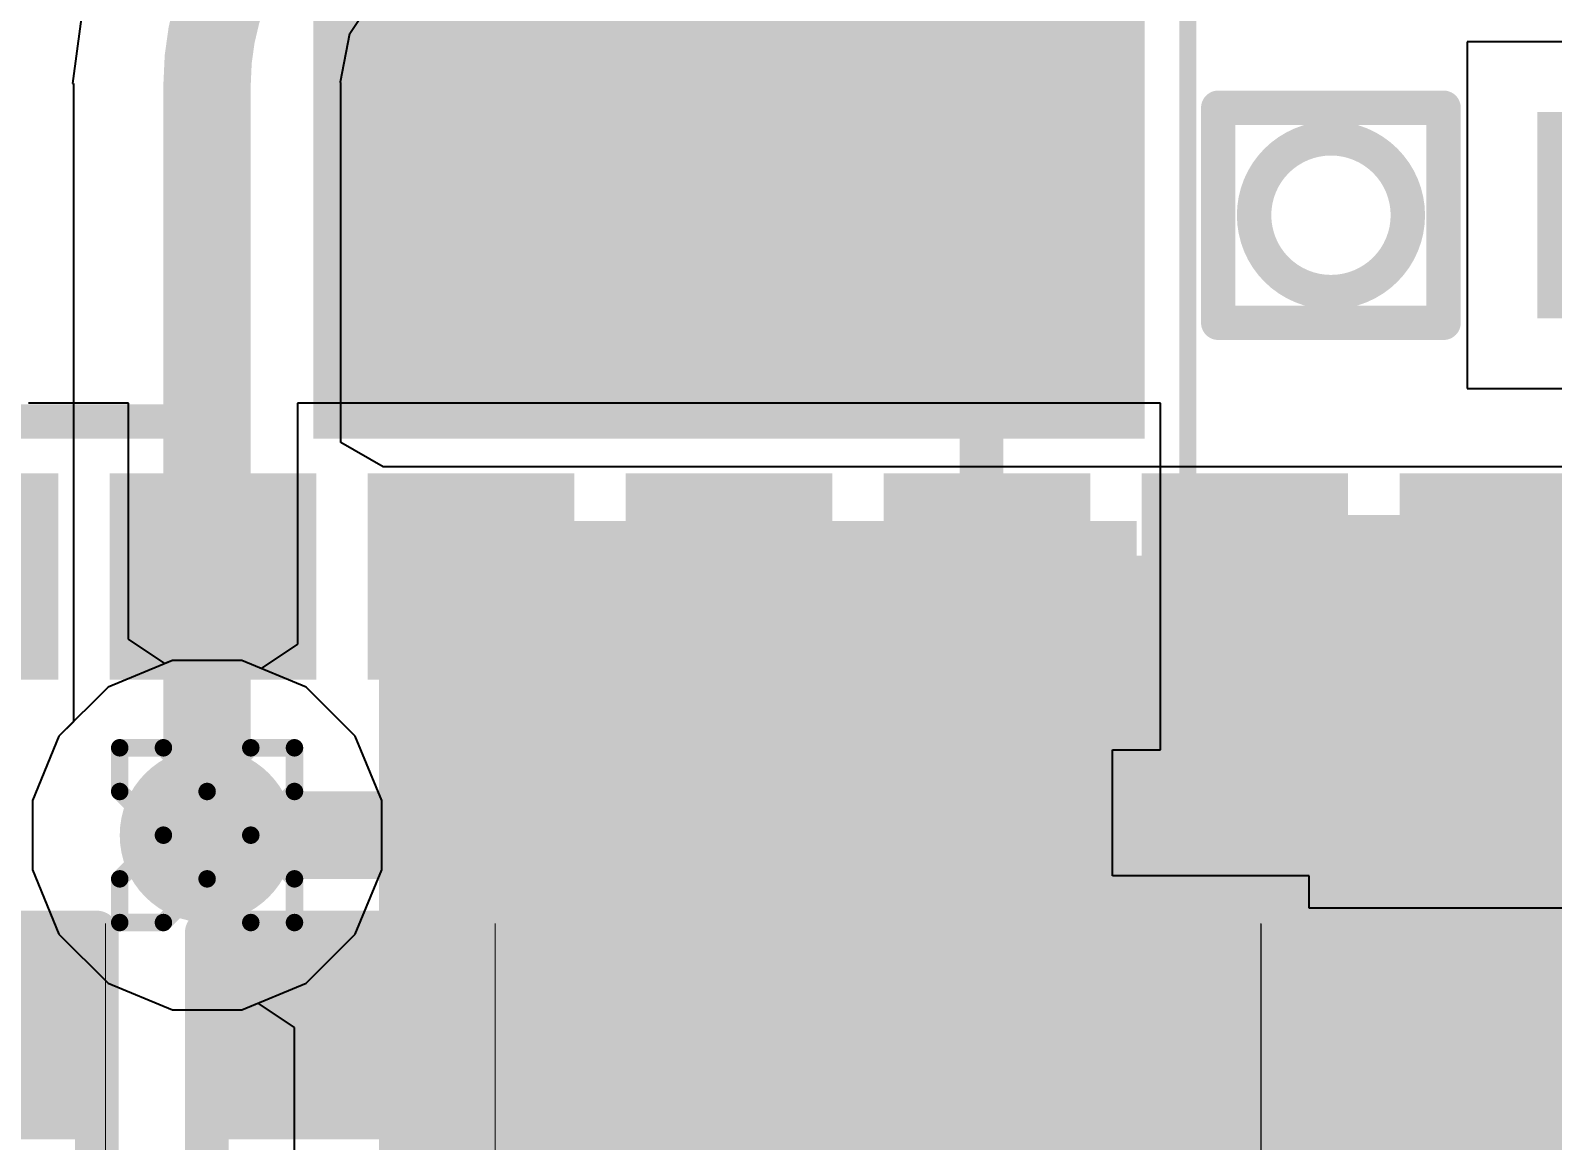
# Model space of a CAD drawing. Header units: inches. Extents: x -13 to 356, y -4 to 120.
# Drawn here: x 4.354 to 8.779, y 31.107 to 34.334 of the extents above; entities that cross this region are included whole.
import ezdxf

# ---------------------------------------------------------------- set-up
doc = ezdxf.new("R2010")
doc.units = ezdxf.units.IN
for name, color, linetype in [('Bottom Layer', 5, 'Continuous'), ('Bottom Overlay', 54, 'Continuous'), ('Bottom Paste', 16, 'Continuous'), ('Bottom Solder', 6, 'Continuous'), ('Drill Drawing', 1, 'Continuous'), ('GND', 16, 'Continuous'), ('Mechanical 13', 56, 'Continuous'), ('Mechanical 15', 56, 'Continuous'), ('POWER', 76, 'Continuous'), ('Top Layer', 1, 'Continuous'), ('Top Overlay', 2, 'Continuous'), ('Top Paste', 8, 'Continuous'), ('Top Solder', 216, 'Continuous'), ('Via Holes', 16, 'Continuous')]:
    doc.layers.add(name, color=color, linetype=linetype)
doc.styles.add('Arial', font='', dxfattribs={"height": 0.2})
doc.styles.get('Arial').set_extended_font_data('Arial')

# ---------------------------------------------------------------- blocks, each defined once
blk = doc.blocks.new('R___0402_B_4')
at = {"layer": 'Bottom Layer'}
for points in [[(-0.2413, 0.3175), (-0.2412999999999999, -0.3175), (-0.6985, -0.3175), (-0.6985, 0.3175)], [(0.6985025399999999, 0.3175), (0.6985025399999999, -0.3175), (0.24130254, -0.3175), (0.24130254, 0.3175)]]:
    blk.add_hatch(color=5, dxfattribs=at).paths.add_polyline_path(points)
at = {"layer": 'Bottom Paste'}
for points in [[(-0.2413, 0.3175), (-0.2412999999999999, -0.3175), (-0.6985, -0.3175), (-0.6985, 0.3175)], [(0.6985025399999999, 0.3175), (0.6985025399999999, -0.3175), (0.24130254, -0.3175), (0.24130254, 0.3175)]]:
    blk.add_hatch(color=16, dxfattribs=at).paths.add_polyline_path(points)
at = {"layer": 'Bottom Solder'}
for points in [[(-0.18629884, 0.37250116), (-0.1862988399999999, -0.37250116), (-0.75350116, -0.37250116), (-0.75350116, 0.37250116)], [(0.7535037, 0.37250116), (0.7535037, -0.37250116), (0.18630138, -0.37250116), (0.18630138, 0.37250116)]]:
    blk.add_hatch(color=6, dxfattribs=at).paths.add_polyline_path(points)
at = {"layer": 'Bottom Overlay'}
for points in [[(0.7874, 0.4064, 0.127, 0.127, 0), (-0.7874, 0.4064, 0.127, 0.127, 0)], [(-0.7874, -0.4064, 0.127, 0.127, 0), (-0.7874, 0.4064, 0.127, 0.127, 0)], [(0.7874, -0.4064, 0.127, 0.127, 0), (0.7874, 0.4064, 0.127, 0.127, 0)], [(0.8128, 0.4318, 0.0032258, 0.0032258, 0), (-0.8127974599999999, 0.4318, 0.0032258, 0.0032258, 0)], [(0.7874, -0.4064, 0.127, 0.127, 0), (-0.7874, -0.4064, 0.127, 0.127, 0)]]:
    blk.add_lwpolyline(points, format="xyseb", dxfattribs=at)
for points in [[(-0.8191499999999999, 0.4064, 0.0635, 0.0635, 1), (-0.7556499999999999, 0.4064, 0.0635, 0.0635, 1)], [(-0.8191499999999999, 0.4064, 0.0635, 0.0635, 1), (-0.7556499999999999, 0.4064, 0.0635, 0.0635, 1)], [(0.7556499999999999, 0.4064, 0.0635, 0.0635, 1), (0.8191499999999999, 0.4064, 0.0635, 0.0635, 1)], [(0.7556499999999999, 0.4064, 0.0635, 0.0635, 1), (0.8191499999999999, 0.4064, 0.0635, 0.0635, 1)], [(-0.8136026399999999, 0.4318, 0.0016129, 0.0016129, 1), (-0.81199228, 0.4318, 0.0016129, 0.0016129, 1)], [(0.8119948199999999, 0.4318, 0.0016129, 0.0016129, 1), (0.81360518, 0.4318, 0.0016129, 0.0016129, 1)], [(-0.8191499999999999, -0.4064, 0.0635, 0.0635, 1), (-0.7556499999999999, -0.4064, 0.0635, 0.0635, 1)], [(-0.8191499999999999, -0.4064, 0.0635, 0.0635, 1), (-0.7556499999999999, -0.4064, 0.0635, 0.0635, 1)], [(0.7556499999999999, -0.4064, 0.0635, 0.0635, 1), (0.8191499999999999, -0.4064, 0.0635, 0.0635, 1)], [(0.7556499999999999, -0.4064, 0.0635, 0.0635, 1), (0.8191499999999999, -0.4064, 0.0635, 0.0635, 1)]]:
    blk.add_lwpolyline(points, format="xyseb", close=True, dxfattribs=at)
blk = doc.blocks.new('R___0402_B_5')
at = {"layer": 'Bottom Layer'}
for points in [[(-0.2413, 0.3175), (-0.2412999999999999, -0.3175), (-0.6985, -0.3175), (-0.6985, 0.3175)], [(0.6985025399999999, 0.3175), (0.6985025399999999, -0.3175), (0.24130254, -0.3175), (0.24130254, 0.3175)]]:
    blk.add_hatch(color=5, dxfattribs=at).paths.add_polyline_path(points)
at = {"layer": 'Bottom Paste'}
for points in [[(-0.2413, 0.3175), (-0.2412999999999999, -0.3175), (-0.6985, -0.3175), (-0.6985, 0.3175)], [(0.6985025399999999, 0.3175), (0.6985025399999999, -0.3175), (0.24130254, -0.3175), (0.24130254, 0.3175)]]:
    blk.add_hatch(color=16, dxfattribs=at).paths.add_polyline_path(points)
at = {"layer": 'Bottom Solder'}
for points in [[(-0.18629884, 0.37250116), (-0.1862988399999999, -0.37250116), (-0.75350116, -0.37250116), (-0.75350116, 0.37250116)], [(0.7535037, 0.37250116), (0.7535037, -0.37250116), (0.18630138, -0.37250116), (0.18630138, 0.37250116)]]:
    blk.add_hatch(color=6, dxfattribs=at).paths.add_polyline_path(points)
at = {"layer": 'Bottom Overlay'}
for points in [[(0.7874, 0.4064, 0.127, 0.127, 0), (-0.7874, 0.4064, 0.127, 0.127, 0)], [(-0.7874, -0.4064, 0.127, 0.127, 0), (-0.7874, 0.4064, 0.127, 0.127, 0)], [(0.7874, -0.4064, 0.127, 0.127, 0), (0.7874, 0.4064, 0.127, 0.127, 0)], [(0.8128, 0.4318, 0.0032258, 0.0032258, 0), (-0.8127974599999999, 0.4318, 0.0032258, 0.0032258, 0)], [(0.7874, -0.4064, 0.127, 0.127, 0), (-0.7874, -0.4064, 0.127, 0.127, 0)]]:
    blk.add_lwpolyline(points, format="xyseb", dxfattribs=at)
for points in [[(-0.8191499999999999, 0.4064, 0.0635, 0.0635, 1), (-0.7556499999999999, 0.4064, 0.0635, 0.0635, 1)], [(-0.8191499999999999, 0.4064, 0.0635, 0.0635, 1), (-0.7556499999999999, 0.4064, 0.0635, 0.0635, 1)], [(0.7556499999999999, 0.4064, 0.0635, 0.0635, 1), (0.8191499999999999, 0.4064, 0.0635, 0.0635, 1)], [(0.7556499999999999, 0.4064, 0.0635, 0.0635, 1), (0.8191499999999999, 0.4064, 0.0635, 0.0635, 1)], [(-0.8136026399999999, 0.4318, 0.0016129, 0.0016129, 1), (-0.81199228, 0.4318, 0.0016129, 0.0016129, 1)], [(0.8119948199999999, 0.4318, 0.0016129, 0.0016129, 1), (0.81360518, 0.4318, 0.0016129, 0.0016129, 1)], [(-0.8191499999999999, -0.4064, 0.0635, 0.0635, 1), (-0.7556499999999999, -0.4064, 0.0635, 0.0635, 1)], [(-0.8191499999999999, -0.4064, 0.0635, 0.0635, 1), (-0.7556499999999999, -0.4064, 0.0635, 0.0635, 1)], [(0.7556499999999999, -0.4064, 0.0635, 0.0635, 1), (0.8191499999999999, -0.4064, 0.0635, 0.0635, 1)], [(0.7556499999999999, -0.4064, 0.0635, 0.0635, 1), (0.8191499999999999, -0.4064, 0.0635, 0.0635, 1)]]:
    blk.add_lwpolyline(points, format="xyseb", close=True, dxfattribs=at)
blk = doc.blocks.new('R___0402_B_6')
at = {"layer": 'Bottom Layer'}
for points in [[(-0.2413, 0.3175), (-0.2412999999999999, -0.3175), (-0.6985, -0.3175), (-0.6985, 0.3175)], [(0.6985025399999999, 0.3175), (0.6985025399999999, -0.3175), (0.24130254, -0.3175), (0.24130254, 0.3175)]]:
    blk.add_hatch(color=5, dxfattribs=at).paths.add_polyline_path(points)
at = {"layer": 'Bottom Paste'}
for points in [[(-0.2413, 0.3175), (-0.2412999999999999, -0.3175), (-0.6985, -0.3175), (-0.6985, 0.3175)], [(0.6985025399999999, 0.3175), (0.6985025399999999, -0.3175), (0.24130254, -0.3175), (0.24130254, 0.3175)]]:
    blk.add_hatch(color=16, dxfattribs=at).paths.add_polyline_path(points)
at = {"layer": 'Bottom Solder'}
for points in [[(-0.18629884, 0.37250116), (-0.1862988399999999, -0.37250116), (-0.75350116, -0.37250116), (-0.75350116, 0.37250116)], [(0.7535037, 0.37250116), (0.7535037, -0.37250116), (0.18630138, -0.37250116), (0.18630138, 0.37250116)]]:
    blk.add_hatch(color=6, dxfattribs=at).paths.add_polyline_path(points)
at = {"layer": 'Bottom Overlay'}
for points in [[(0.7874, 0.4064, 0.127, 0.127, 0), (-0.7874, 0.4064, 0.127, 0.127, 0)], [(-0.7874, -0.4064, 0.127, 0.127, 0), (-0.7874, 0.4064, 0.127, 0.127, 0)], [(0.7874, -0.4064, 0.127, 0.127, 0), (0.7874, 0.4064, 0.127, 0.127, 0)], [(0.8128, 0.4318, 0.0032258, 0.0032258, 0), (-0.8127974599999999, 0.4318, 0.0032258, 0.0032258, 0)], [(0.7874, -0.4064, 0.127, 0.127, 0), (-0.7874, -0.4064, 0.127, 0.127, 0)]]:
    blk.add_lwpolyline(points, format="xyseb", dxfattribs=at)
for points in [[(-0.8191499999999999, 0.4064, 0.0635, 0.0635, 1), (-0.7556499999999999, 0.4064, 0.0635, 0.0635, 1)], [(-0.8191499999999999, 0.4064, 0.0635, 0.0635, 1), (-0.7556499999999999, 0.4064, 0.0635, 0.0635, 1)], [(0.7556499999999999, 0.4064, 0.0635, 0.0635, 1), (0.8191499999999999, 0.4064, 0.0635, 0.0635, 1)], [(0.7556499999999999, 0.4064, 0.0635, 0.0635, 1), (0.8191499999999999, 0.4064, 0.0635, 0.0635, 1)], [(-0.8136026399999999, 0.4318, 0.0016129, 0.0016129, 1), (-0.81199228, 0.4318, 0.0016129, 0.0016129, 1)], [(0.8119948199999999, 0.4318, 0.0016129, 0.0016129, 1), (0.81360518, 0.4318, 0.0016129, 0.0016129, 1)], [(-0.8191499999999999, -0.4064, 0.0635, 0.0635, 1), (-0.7556499999999999, -0.4064, 0.0635, 0.0635, 1)], [(-0.8191499999999999, -0.4064, 0.0635, 0.0635, 1), (-0.7556499999999999, -0.4064, 0.0635, 0.0635, 1)], [(0.7556499999999999, -0.4064, 0.0635, 0.0635, 1), (0.8191499999999999, -0.4064, 0.0635, 0.0635, 1)], [(0.7556499999999999, -0.4064, 0.0635, 0.0635, 1), (0.8191499999999999, -0.4064, 0.0635, 0.0635, 1)]]:
    blk.add_lwpolyline(points, format="xyseb", close=True, dxfattribs=at)
blk = doc.blocks.new('C_0402_L_B_9')
at = {"layer": 'Bottom Layer'}
for points in [[(-0.64995806, 0.24995632), (-0.24995886, 0.24995632), (-0.24995886, -0.25004268), (-0.64995806, -0.25004268)], [(0.24995886, 0.2500376), (0.64995806, 0.2500376), (0.64995806, -0.2499614), (0.24995886, -0.2499614)]]:
    blk.add_hatch(color=5, dxfattribs=at).paths.add_polyline_path(points)
at = {"layer": 'Bottom Paste'}
for points in [[(-0.64995806, 0.24995632), (-0.24995886, 0.24995632), (-0.24995886, -0.25004268), (-0.64995806, -0.25004268)], [(0.24995886, 0.2500376), (0.64995806, 0.2500376), (0.64995806, -0.2499614), (0.24995886, -0.2499614)]]:
    blk.add_hatch(color=16, dxfattribs=at).paths.add_polyline_path(points)
at = {"layer": 'Bottom Solder'}
for points in [[(-0.75155806, 0.35155632), (-0.14835886, 0.35155632), (-0.14835886, -0.35164268), (-0.75155806, -0.35164268)], [(0.14835886, 0.3516376), (0.75155806, 0.3516376), (0.75155806, -0.3515614), (0.14835886, -0.3515614)]]:
    blk.add_hatch(color=6, dxfattribs=at).paths.add_polyline_path(points)
at = {"layer": 'Bottom Overlay'}
for points in [[(-0.8498789199999999, 0.44987464, 0.1524, 0.1524, 0), (-0.84971636, 0.4500372, 0.1524, 0.1524, 0)], [(-0.25395936, 0.44987464, 0.1524, 0.1524, 0), (-0.8498789199999999, 0.44987464, 0.1524, 0.1524, 0)], [(-0.8498789199999999, -0.449961, 0.1524, 0.1524, 0), (-0.8498789199999999, 0.44987464, 0.1524, 0.1524, 0)], [(0.8499576599999998, 0.44987464, 0.1524, 0.1524, 0), (0.25404064, 0.44987464, 0.1524, 0.1524, 0)], [(0.8499576599999998, -0.449961, 0.1524, 0.1524, 0), (0.84996274, 0.4500372, 0.1524, 0.1524, 0)], [(4.064e-05, -0.15244318, 0.1524, 0.1524, 0), (4.064e-05, 0.15235682, 0.1524, 0.1524, 0)], [(-0.25395936, -0.449961, 0.1524, 0.1524, 0), (-0.8498789199999999, -0.449961, 0.1524, 0.1524, 0)], [(0.8499576599999998, -0.449961, 0.1524, 0.1524, 0), (0.25404064, -0.449961, 0.1524, 0.1524, 0)]]:
    blk.add_lwpolyline(points, format="xyseb", dxfattribs=at)
for points in [[(-0.8879789199999999, 0.44987464, 0.0762, 0.0762, 1), (-0.8117789199999998, 0.44987464, 0.0762, 0.0762, 1)], [(-0.8879789199999999, 0.44987464, 0.0762, 0.0762, 1), (-0.8117789199999998, 0.44987464, 0.0762, 0.0762, 1)], [(-0.8879789199999999, 0.44987464, 0.0762, 0.0762, 1), (-0.8117789199999998, 0.44987464, 0.0762, 0.0762, 1)], [(-0.88781636, 0.4500372, 0.0762, 0.0762, 1), (-0.8116163599999999, 0.4500372, 0.0762, 0.0762, 1)], [(-0.29205936, 0.44987464, 0.0762, 0.0762, 1), (-0.21585936, 0.44987464, 0.0762, 0.0762, 1)], [(0.21594064, 0.44987464, 0.0762, 0.0762, 1), (0.29214064, 0.44987464, 0.0762, 0.0762, 1)], [(0.81185766, 0.44987464, 0.0762, 0.0762, 1), (0.8880576599999999, 0.44987464, 0.0762, 0.0762, 1)], [(0.81186274, 0.4500372, 0.0762, 0.0762, 1), (0.8880627399999999, 0.4500372, 0.0762, 0.0762, 1)], [(-0.03805936, 0.15235682, 0.0762, 0.0762, 1), (0.03814064, 0.15235682, 0.0762, 0.0762, 1)], [(-0.03805936, -0.15244318, 0.0762, 0.0762, 1), (0.03814064, -0.15244318, 0.0762, 0.0762, 1)], [(-0.8879789199999999, -0.449961, 0.0762, 0.0762, 1), (-0.8117789199999998, -0.449961, 0.0762, 0.0762, 1)], [(-0.8879789199999999, -0.449961, 0.0762, 0.0762, 1), (-0.8117789199999998, -0.449961, 0.0762, 0.0762, 1)], [(-0.29205936, -0.449961, 0.0762, 0.0762, 1), (-0.21585936, -0.449961, 0.0762, 0.0762, 1)], [(0.21594064, -0.449961, 0.0762, 0.0762, 1), (0.29214064, -0.449961, 0.0762, 0.0762, 1)], [(0.81185766, -0.449961, 0.0762, 0.0762, 1), (0.8880576599999999, -0.449961, 0.0762, 0.0762, 1)], [(0.81185766, -0.449961, 0.0762, 0.0762, 1), (0.8880576599999999, -0.449961, 0.0762, 0.0762, 1)]]:
    blk.add_lwpolyline(points, format="xyseb", close=True, dxfattribs=at)
blk = doc.blocks.new('VL53L5CXV0GC_1_B_22')
at = {"layer": 'Bottom Layer'}
for points in [[(-2.4999315, 1.2999085), (-1.9999325, 1.2999085), (-1.9999325, 0.7999094999999999), (-2.4999315, 0.7999094999999999)], [(-1.7498695, 1.2999085), (-1.2498705, 1.2999085), (-1.2498705, 0.7999094999999999), (-1.7498695, 0.7999094999999999)], [(-1.0000615, 1.2999085), (-0.5000625, 1.2999085), (-0.5000625, 0.7999094999999999), (-1.0000615, 0.7999094999999999)], [(-0.2499995, 1.2999085), (0.2499995, 1.2999085), (0.2499995, 0.7999094999999999), (-0.2499995, 0.7999094999999999)], [(0.5000625, 1.2999085), (1.0000615, 1.2999085), (1.0000615, 0.7999094999999999), (0.5000625, 0.7999094999999999)], [(1.2501245, 1.2999085), (1.7501235, 1.2999085), (1.7501235, 0.7999094999999999), (1.2501245, 0.7999094999999999)], [(1.9999325, 1.2999085), (2.4999315, 1.2999085), (2.4999315, 0.7999094999999999), (1.9999325, 0.7999094999999999)], [(-1.1579987, 0.5998718), (1.1579987, 0.5998718), (1.1579987, -0.6001257999999999), (-1.1579987, -0.6001257999999999)]]:
    blk.add_hatch(color=5, dxfattribs=at).paths.add_polyline_path(points)
at = {"layer": 'Bottom Paste'}
for points in [[(-2.4999315, 1.2999085), (-1.9999325, 1.2999085), (-1.9999325, 0.7999094999999999), (-2.4999315, 0.7999094999999999)], [(-1.7498695, 1.2999085), (-1.2498705, 1.2999085), (-1.2498705, 0.7999094999999999), (-1.7498695, 0.7999094999999999)], [(-1.0000615, 1.2999085), (-0.5000625, 1.2999085), (-0.5000625, 0.7999094999999999), (-1.0000615, 0.7999094999999999)], [(-0.2499995, 1.2999085), (0.2499995, 1.2999085), (0.2499995, 0.7999094999999999), (-0.2499995, 0.7999094999999999)], [(0.5000625, 1.2999085), (1.0000615, 1.2999085), (1.0000615, 0.7999094999999999), (0.5000625, 0.7999094999999999)], [(1.2501245, 1.2999085), (1.7501235, 1.2999085), (1.7501235, 0.7999094999999999), (1.2501245, 0.7999094999999999)], [(1.9999325, 1.2999085), (2.4999315, 1.2999085), (2.4999315, 0.7999094999999999), (1.9999325, 0.7999094999999999)], [(-1.1579987, 0.5998718), (1.1579987, 0.5998718), (1.1579987, -0.6001257999999999), (-1.1579987, -0.6001257999999999)]]:
    blk.add_hatch(color=16, dxfattribs=at).paths.add_polyline_path(points)
at = {"layer": 'Bottom Solder'}
for points in [[(-2.5499314, 1.3499084), (-1.9499326, 1.3499084), (-1.9499326, 0.7499096), (-2.5499314, 0.7499096)], [(-1.7998694, 1.3499084), (-1.1998706, 1.3499084), (-1.1998706, 0.7499096), (-1.7998694, 0.7499096)], [(-1.0500614, 1.3499084), (-0.4500625999999999, 1.3499084), (-0.4500625999999999, 0.7499096), (-1.0500614, 0.7499096)], [(-0.2999994, 1.3499084), (0.2999994, 1.3499084), (0.2999994, 0.7499096), (-0.2999994, 0.7499096)], [(0.4500625999999999, 1.3499084), (1.0500614, 1.3499084), (1.0500614, 0.7499096), (0.4500625999999999, 0.7499096)], [(1.2001246, 1.3499084), (1.8001234, 1.3499084), (1.8001234, 0.7499096), (1.2001246, 0.7499096)], [(1.9499326, 1.3499084), (2.5499314, 1.3499084), (2.5499314, 0.7499096), (1.9499326, 0.7499096)], [(-1.2079986, 0.6498716999999999), (1.2079986, 0.6498716999999999), (1.2079986, -0.6501256999999999), (-1.2079986, -0.6501256999999999)], [(-2.9499814, 0.2998724), (-2.3499826, 0.2998724), (-2.3499826, -0.3001264), (-2.9499814, -0.3001264)]]:
    blk.add_hatch(color=6, dxfattribs=at).paths.add_polyline_path(points)
at = {"layer": 'Bottom Overlay'}
for points in [[(1.450086, 0.5998209999999999, 0.0999998, 0.0999998, 0), (1.450086, -0.600075, 0.0999998, 0.0999998, 0)], [(2.15011, 0.5998184599999999, 0.0999998, 0.0999998, 0), (1.450086, 0.5998209999999999, 0.0999998, 0.0999998, 0)], [(-2.077466, 0.312547, 0.0999998, 0.0999998, 0), (-2.077466, -0.312547, 0.0999998, 0.0999998, 0)], [(-1.4224, 0.312547, 0.0999998, 0.0999998, 0), (-2.077466, 0.312547, 0.0999998, 0.0999998, 0)], [(-1.4224, 0.312547, 0.0999998, 0.0999998, 0), (-1.4224, -0.312547, 0.0999998, 0.0999998, 0)], [(-1.4224, -0.312547, 0.0999998, 0.0999998, 0), (-2.077466, -0.312547, 0.0999998, 0.0999998, 0)]]:
    blk.add_lwpolyline(points, format="xyseb", dxfattribs=at)
for points in [[(1.42508732, 0.5998209999999999, 0.0499999, 0.0499999, 1), (1.47508468, 0.5998209999999999, 0.0499999, 0.0499999, 1)], [(1.42508732, 0.5998209999999999, 0.0499999, 0.0499999, 1), (1.47508468, 0.5998209999999999, 0.0499999, 0.0499999, 1)], [(-2.10246468, 0.312547, 0.0499999, 0.0499999, 1), (-2.05246732, 0.312547, 0.0499999, 0.0499999, 1)], [(-2.10246468, 0.312547, 0.0499999, 0.0499999, 1), (-2.05246732, 0.312547, 0.0499999, 0.0499999, 1)], [(-1.44739868, 0.312547, 0.0499999, 0.0499999, 1), (-1.39740132, 0.312547, 0.0499999, 0.0499999, 1)], [(-1.44739868, 0.312547, 0.0499999, 0.0499999, 1), (-1.39740132, 0.312547, 0.0499999, 0.0499999, 1)], [(-1.52654, -0.000127, 0.0999998, 0.0999998, 1), (-1.97358, -0.000127, 0.0999998, 0.0999998, 1)], [(-1.99857868, -0.000127, 0.0499999, 0.0499999, 1), (-1.94858132, -0.000127, 0.0499999, 0.0499999, 1)], [(-1.55153868, -0.000127, 0.0499999, 0.0499999, 1), (-1.50154132, -0.000127, 0.0499999, 0.0499999, 1)], [(-2.10246468, -0.312547, 0.0499999, 0.0499999, 1), (-2.05246732, -0.312547, 0.0499999, 0.0499999, 1)], [(-2.10246468, -0.312547, 0.0499999, 0.0499999, 1), (-2.05246732, -0.312547, 0.0499999, 0.0499999, 1)], [(-1.44739868, -0.312547, 0.0499999, 0.0499999, 1), (-1.39740132, -0.312547, 0.0499999, 0.0499999, 1)], [(-1.44739868, -0.312547, 0.0499999, 0.0499999, 1), (-1.39740132, -0.312547, 0.0499999, 0.0499999, 1)]]:
    blk.add_lwpolyline(points, format="xyseb", close=True, dxfattribs=at)
blk = doc.blocks.new('IND_CLF7045T_3R3N_D_24')
at = {"layer": 'Top Layer'}
blk.add_hatch(color=1, dxfattribs=at).paths.add_polyline_path([(1.94999864, 1.10000034), (3.94999972, 1.10000034), (3.94999972, -1.10000034), (1.94999864, -1.10000034)])
at = {"layer": 'Top Paste'}
blk.add_hatch(color=8, dxfattribs=at).paths.add_polyline_path([(1.94999864, 1.10000034), (3.94999972, 1.10000034), (3.94999972, -1.10000034), (1.94999864, -1.10000034)])
at = {"layer": 'Top Solder'}
blk.add_hatch(color=216, dxfattribs=at).paths.add_polyline_path([(1.84839864, 1.20160034), (4.05159972, 1.20160034), (4.05159972, -1.20160034), (1.84839864, -1.20160034)])
at = {"layer": 'Mechanical 13'}
blk.add_lwpolyline([(3.60000042, -3.45000072, 0.127, 0.127, 0), (3.60000042, 3.45000072, 0.127, 0.127, 0)], format="xyseb", dxfattribs=at)
at = {"layer": 'Mechanical 15'}
blk.add_lwpolyline([(4.19999922, -3.70000022, 0.0499999, 0.0499999, 0), (4.19999922, 3.70000022, 0.0499999, 0.0499999, 0)], format="xyseb", dxfattribs=at)
at = {"layer": 'Top Overlay'}
blk.add_lwpolyline([(3.60000042, 1.4199997, 0.127, 0.127, 0), (3.60000042, 3.45000072, 0.127, 0.127, 0)], format="xyseb", dxfattribs=at)
blk.add_lwpolyline([(3.56825042, 1.4199997, 0.0635, 0.0635, 1), (3.63175042, 1.4199997, 0.0635, 0.0635, 1)], format="xyseb", close=True, dxfattribs=at)

msp = doc.modelspace()

# ---------------------------------------------------------------- hatches: boundary and pattern name
at = {"layer": 'Bottom Layer'}
h = msp.add_hatch(color=5, dxfattribs=at)
edge = h.paths.add_edge_path()
edge.add_arc((4.86742486, 31.99487124), 0.254, 0, 360)
at = {"layer": 'GND'}
h = msp.add_hatch(color=16, dxfattribs=at)
edge = h.paths.add_edge_path()
edge.add_arc((4.86742486, 31.99487124), 0.254, 0, 360)
at = {"layer": 'POWER'}
h = msp.add_hatch(color=76, dxfattribs=at)
edge = h.paths.add_edge_path()
edge.add_arc((4.86742486, 31.99487124), 0.254, 0, 360)
at = {"layer": 'Top Layer'}
for points in [[(5.37946092, 28.00700012), (7.24506552, 28.00700012), (7.24506552, 32.80700067999999), (5.37946092, 32.80700067999999)], [(5.46843204, 30.03292698), (9.732853279999999, 30.03292698), (9.732853279999999, 32.80699814), (5.46843204, 32.80699814)], [(6.653855119999999, 26.20760062), (7.24506552, 26.20760062), (7.24506552, 32.80699814), (6.653855119999999, 32.80699814)]]:
    msp.add_hatch(color=1, dxfattribs=at).paths.add_polyline_path(points)
h = msp.add_hatch(color=1, dxfattribs=at)
edge = h.paths.add_edge_path()
edge.add_arc((4.86742486, 31.99487124), 0.254, 0, 360)
at = {"layer": 'Via Holes'}
h = msp.add_hatch(color=7, dxfattribs=at)
edge = h.paths.add_edge_path()
edge.add_arc((4.86742486, 31.99487124), 0.127, 0, 360)

# ---------------------------------------------------------------- linework, layer by layer
at = {"layer": 'Bottom Layer'}
for p, q in [((9.53863472, 34.3011252), (8.53063572, 34.3011252)), ((8.53063572, 34.3011252), (8.53063572, 33.2931262)), ((8.53063572, 33.2931262), (9.53863472, 33.2931262)), ((4.63872072, 33.2510892), (4.34825902, 33.2510892)), ((4.63872072, 32.56429352), (4.63872072, 33.2510892)), ((7.63871472, 33.2510892), (5.13059172, 33.2510892)), ((5.13059172, 33.2510892), (5.13059172, 32.55001872)), ((7.63871472, 32.2430902), (7.63871472, 33.2510892)), ((4.74431868, 32.49373486), (4.63872072, 32.56429352)), ((5.13059172, 32.55001872), (5.024993759999999, 32.47946006)), ((4.76637858, 32.50287124), (4.74431868, 32.49373486)), ((4.96847114, 32.50287124), (4.76637858, 32.50287124)), ((5.024993759999999, 32.47946006), (4.96847114, 32.50287124)), ((7.49973608, 31.877), (7.49973608, 32.2430902)), ((7.49973608, 32.2430902), (7.63871472, 32.2430902)), ((8.07093382, 31.877), (7.49973608, 31.877)), ((8.07093382, 31.78286506), (8.07093382, 31.877)), ((11.4833146, 31.78286506), (8.07093382, 31.78286506))]:
    msp.add_line(p, q, dxfattribs=at)
for points in [[(6.38465322, 31.4038996, 0.3809999999999999, 0.3809999999999999, 0), (6.38465322, 32.7470897, 0.3809999999999999, 0.3809999999999999, 0)], [(7.884523219999999, 32.7353676, 0.3809999999999999, 0.3809999999999999, 0), (11.2829213, 32.7353676, 0.3809999999999999, 0.3809999999999999, 0)], [(5.63459122, 31.86597893999999, 0.254, 0.254, 0), (5.63459122, 32.7470897, 0.254, 0.254, 0)], [(7.111271019999999, 32.7236455, 0.254, 0.254, 0), (7.134715219999999, 32.7470897, 0.254, 0.254, 0)], [(7.111271019999999, 31.6936628, 0.254, 0.254, 0), (7.111271019999999, 32.7236455, 0.254, 0.254, 0)], [(4.86742486, 31.99487124, 0.254, 0.254, 0), (5.505698919999999, 31.99487124, 0.254, 0.254, 0)], [(5.505698919999999, 31.99487124, 0.254, 0.254, 0), (5.63459122, 31.86597893999999, 0.254, 0.254, 0)], [(5.63459122, 31.699454, 0.254, 0.254, 0), (5.63459122, 31.86597893999999, 0.254, 0.254, 0)], [(5.43807904, 31.50294182, 0.254, 0.254, 0), (5.63459122, 31.699454, 0.254, 0.254, 0)], [(7.111271019999999, 31.6936628, 0.254, 0.254, 0), (7.334333819999999, 31.4706, 0.254, 0.254, 0)], [(5.3963189, 31.42883986, 0.254, 0.254, 0), (5.43807904, 31.4706, 0.254, 0.254, 0)], [(5.43807904, 31.4706, 0.254, 0.254, 0), (5.43807904, 31.50294182, 0.254, 0.254, 0)], [(5.36397708, 31.42883986, 0.254, 0.254, 0), (5.3963189, 31.42883986, 0.254, 0.254, 0)], [(6.38465322, 31.3944, 0.3809999999999999, 0.3809999999999999, 0), (6.43465312, 31.3944, 0.3809999999999999, 0.3809999999999999, 0)], [(6.43465312, 31.3944, 0.254, 0.254, 0), (7.33635566, 30.49269746, 0.254, 0.254, 0)], [(7.499433819999999, 31.3944, 0.254, 0.254, 0), (11.64422106, 31.3944, 0.254, 0.254, 0)], [(6.286253619999999, 31.2960004, 0.2032, 0.2032, 0), (6.38465322, 31.3944, 0.2032, 0.2032, 0)], [(5.36187904, 30.45459746, 0.254, 0.254, 0), (6.203281979999999, 31.2960004, 0.254, 0.254, 0)], [(6.203281979999999, 31.2960004, 0.2032, 0.2032, 0), (6.286253619999999, 31.2960004, 0.2032, 0.2032, 0)]]:
    msp.add_lwpolyline(points, format="xyseb", dxfattribs=at)
for points in [[(6.28940322, 32.7470897, 0.1905, 0.1905, 1), (6.47990322, 32.7470897, 0.1905, 0.1905, 1)], [(7.789273219999999, 32.7353676, 0.1905, 0.1905, 1), (7.979773219999999, 32.7353676, 0.1905, 0.1905, 1)], [(5.57109122, 32.7470897, 0.127, 0.127, 1), (5.698091219999999, 32.7470897, 0.127, 0.127, 1)], [(7.047771019999999, 32.7236455, 0.127, 0.127, 1), (7.174771019999999, 32.7236455, 0.127, 0.127, 1)], [(7.047771019999999, 32.7236455, 0.127, 0.127, 1), (7.174771019999999, 32.7236455, 0.127, 0.127, 1)], [(7.071215219999999, 32.7470897, 0.127, 0.127, 1), (7.198215219999999, 32.7470897, 0.127, 0.127, 1)], [(4.80392486, 31.99487124, 0.127, 0.127, 1), (4.930924859999999, 31.99487124, 0.127, 0.127, 1)], [(5.44219892, 31.99487124, 0.127, 0.127, 1), (5.56919892, 31.99487124, 0.127, 0.127, 1)], [(5.44219892, 31.99487124, 0.127, 0.127, 1), (5.56919892, 31.99487124, 0.127, 0.127, 1)], [(5.57109122, 31.86597893999999, 0.127, 0.127, 1), (5.698091219999999, 31.86597893999999, 0.127, 0.127, 1)], [(5.57109122, 31.86597893999999, 0.127, 0.127, 1), (5.698091219999999, 31.86597893999999, 0.127, 0.127, 1)], [(5.57109122, 31.86597893999999, 0.127, 0.127, 1), (5.698091219999999, 31.86597893999999, 0.127, 0.127, 1)], [(5.57109122, 31.699454, 0.127, 0.127, 1), (5.698091219999999, 31.699454, 0.127, 0.127, 1)], [(5.57109122, 31.699454, 0.127, 0.127, 1), (5.698091219999999, 31.699454, 0.127, 0.127, 1)], [(7.047771019999999, 31.6936628, 0.127, 0.127, 1), (7.174771019999999, 31.6936628, 0.127, 0.127, 1)], [(7.047771019999999, 31.6936628, 0.127, 0.127, 1), (7.174771019999999, 31.6936628, 0.127, 0.127, 1)], [(5.37457904, 31.50294182, 0.127, 0.127, 1), (5.501579039999999, 31.50294182, 0.127, 0.127, 1)], [(5.37457904, 31.50294182, 0.127, 0.127, 1), (5.501579039999999, 31.50294182, 0.127, 0.127, 1)], [(5.37457904, 31.4706, 0.127, 0.127, 1), (5.501579039999999, 31.4706, 0.127, 0.127, 1)], [(5.37457904, 31.4706, 0.127, 0.127, 1), (5.501579039999999, 31.4706, 0.127, 0.127, 1)], [(7.270833819999999, 31.4706, 0.127, 0.127, 1), (7.39783382, 31.4706, 0.127, 0.127, 1)], [(5.30047708, 31.42883986, 0.127, 0.127, 1), (5.427477079999999, 31.42883986, 0.127, 0.127, 1)], [(5.332818899999999, 31.42883986, 0.127, 0.127, 1), (5.459818899999999, 31.42883986, 0.127, 0.127, 1)], [(5.332818899999999, 31.42883986, 0.127, 0.127, 1), (5.459818899999999, 31.42883986, 0.127, 0.127, 1)], [(6.28940322, 31.4038996, 0.1905, 0.1905, 1), (6.47990322, 31.4038996, 0.1905, 0.1905, 1)], [(6.28940322, 31.3944, 0.1905, 0.1905, 1), (6.47990322, 31.3944, 0.1905, 0.1905, 1)], [(6.339403119999999, 31.3944, 0.1905, 0.1905, 1), (6.529903119999999, 31.3944, 0.1905, 0.1905, 1)], [(6.37115312, 31.3944, 0.127, 0.127, 1), (6.49815312, 31.3944, 0.127, 0.127, 1)], [(7.43593382, 31.3944, 0.127, 0.127, 1), (7.56293382, 31.3944, 0.127, 0.127, 1)], [(6.33385322, 31.3944, 0.1016, 0.1016, 1), (6.435453219999999, 31.3944, 0.1016, 0.1016, 1)], [(6.13978198, 31.2960004, 0.127, 0.127, 1), (6.266781979999999, 31.2960004, 0.127, 0.127, 1)], [(6.152481979999999, 31.2960004, 0.1016, 0.1016, 1), (6.25408198, 31.2960004, 0.1016, 0.1016, 1)], [(6.235453619999999, 31.2960004, 0.1016, 0.1016, 1), (6.33705362, 31.2960004, 0.1016, 0.1016, 1)], [(6.235453619999999, 31.2960004, 0.1016, 0.1016, 1), (6.33705362, 31.2960004, 0.1016, 0.1016, 1)]]:
    msp.add_lwpolyline(points, format="xyseb", close=True, dxfattribs=at)
at = {"layer": 'Drill Drawing'}
for points in [[(4.61342486, 32.12187124, 0.0508, 0.0508, 0), (4.61342486, 32.24887124, 0.0508, 0.0508, 0)], [(4.61342486, 32.24887124, 0.0508, 0.0508, 0), (4.740424859999999, 32.24887124, 0.0508, 0.0508, 0)], [(4.740424859999999, 32.24887124, 0.0508, 0.0508, 0), (4.86742486, 32.12187124, 0.0508, 0.0508, 0)], [(4.86742486, 32.12187124, 0.0508, 0.0508, 0), (4.99442486, 32.24887124, 0.0508, 0.0508, 0)], [(4.99442486, 32.24887124, 0.0508, 0.0508, 0), (5.121424859999999, 32.24887124, 0.0508, 0.0508, 0)], [(5.121424859999999, 32.12187124, 0.0508, 0.0508, 0), (5.121424859999999, 32.24887124, 0.0508, 0.0508, 0)], [(4.61342486, 32.12187124, 0.0508, 0.0508, 0), (4.740424859999999, 31.99487124, 0.0508, 0.0508, 0)], [(4.99442486, 31.99487124, 0.0508, 0.0508, 0), (5.121424859999999, 32.12187124, 0.0508, 0.0508, 0)], [(4.61342486, 31.86787124, 0.0508, 0.0508, 0), (4.740424859999999, 31.99487124, 0.0508, 0.0508, 0)], [(4.99442486, 31.99487124, 0.0508, 0.0508, 0), (5.121424859999999, 31.86787124, 0.0508, 0.0508, 0)], [(4.61342486, 31.74087124, 0.0508, 0.0508, 0), (4.61342486, 31.86787124, 0.0508, 0.0508, 0)], [(4.740424859999999, 31.74087124, 0.0508, 0.0508, 0), (4.86742486, 31.86787124, 0.0508, 0.0508, 0)], [(4.86742486, 31.86787124, 0.0508, 0.0508, 0), (4.99442486, 31.74087124, 0.0508, 0.0508, 0)], [(5.121424859999999, 31.74087124, 0.0508, 0.0508, 0), (5.121424859999999, 31.86787124, 0.0508, 0.0508, 0)], [(4.61342486, 31.74087124, 0.0508, 0.0508, 0), (4.740424859999999, 31.74087124, 0.0508, 0.0508, 0)], [(4.99442486, 31.74087124, 0.0508, 0.0508, 0), (5.121424859999999, 31.74087124, 0.0508, 0.0508, 0)]]:
    msp.add_lwpolyline(points, format="xyseb", dxfattribs=at)
for points in [[(4.60072486, 32.24887124, 0.0254, 0.0254, 1), (4.62612486, 32.24887124, 0.0254, 0.0254, 1)], [(4.60072486, 32.24887124, 0.0254, 0.0254, 1), (4.62612486, 32.24887124, 0.0254, 0.0254, 1)], [(4.727724859999999, 32.24887124, 0.0254, 0.0254, 1), (4.75312486, 32.24887124, 0.0254, 0.0254, 1)], [(4.727724859999999, 32.24887124, 0.0254, 0.0254, 1), (4.75312486, 32.24887124, 0.0254, 0.0254, 1)], [(4.98172486, 32.24887124, 0.0254, 0.0254, 1), (5.007124859999999, 32.24887124, 0.0254, 0.0254, 1)], [(4.98172486, 32.24887124, 0.0254, 0.0254, 1), (5.007124859999999, 32.24887124, 0.0254, 0.0254, 1)], [(5.10872486, 32.24887124, 0.0254, 0.0254, 1), (5.13412486, 32.24887124, 0.0254, 0.0254, 1)], [(5.10872486, 32.24887124, 0.0254, 0.0254, 1), (5.13412486, 32.24887124, 0.0254, 0.0254, 1)], [(4.60072486, 32.12187124, 0.0254, 0.0254, 1), (4.62612486, 32.12187124, 0.0254, 0.0254, 1)], [(4.60072486, 32.12187124, 0.0254, 0.0254, 1), (4.62612486, 32.12187124, 0.0254, 0.0254, 1)], [(4.854724859999999, 32.12187124, 0.0254, 0.0254, 1), (4.88012486, 32.12187124, 0.0254, 0.0254, 1)], [(4.854724859999999, 32.12187124, 0.0254, 0.0254, 1), (4.88012486, 32.12187124, 0.0254, 0.0254, 1)], [(5.10872486, 32.12187124, 0.0254, 0.0254, 1), (5.13412486, 32.12187124, 0.0254, 0.0254, 1)], [(5.10872486, 32.12187124, 0.0254, 0.0254, 1), (5.13412486, 32.12187124, 0.0254, 0.0254, 1)], [(4.727724859999999, 31.99487124, 0.0254, 0.0254, 1), (4.75312486, 31.99487124, 0.0254, 0.0254, 1)], [(4.727724859999999, 31.99487124, 0.0254, 0.0254, 1), (4.75312486, 31.99487124, 0.0254, 0.0254, 1)], [(4.98172486, 31.99487124, 0.0254, 0.0254, 1), (5.007124859999999, 31.99487124, 0.0254, 0.0254, 1)], [(4.98172486, 31.99487124, 0.0254, 0.0254, 1), (5.007124859999999, 31.99487124, 0.0254, 0.0254, 1)], [(4.60072486, 31.86787124, 0.0254, 0.0254, 1), (4.62612486, 31.86787124, 0.0254, 0.0254, 1)], [(4.60072486, 31.86787124, 0.0254, 0.0254, 1), (4.62612486, 31.86787124, 0.0254, 0.0254, 1)], [(4.854724859999999, 31.86787124, 0.0254, 0.0254, 1), (4.88012486, 31.86787124, 0.0254, 0.0254, 1)], [(4.854724859999999, 31.86787124, 0.0254, 0.0254, 1), (4.88012486, 31.86787124, 0.0254, 0.0254, 1)], [(5.10872486, 31.86787124, 0.0254, 0.0254, 1), (5.13412486, 31.86787124, 0.0254, 0.0254, 1)], [(5.10872486, 31.86787124, 0.0254, 0.0254, 1), (5.13412486, 31.86787124, 0.0254, 0.0254, 1)], [(4.60072486, 31.74087124, 0.0254, 0.0254, 1), (4.62612486, 31.74087124, 0.0254, 0.0254, 1)], [(4.60072486, 31.74087124, 0.0254, 0.0254, 1), (4.62612486, 31.74087124, 0.0254, 0.0254, 1)], [(4.727724859999999, 31.74087124, 0.0254, 0.0254, 1), (4.75312486, 31.74087124, 0.0254, 0.0254, 1)], [(4.727724859999999, 31.74087124, 0.0254, 0.0254, 1), (4.75312486, 31.74087124, 0.0254, 0.0254, 1)], [(4.98172486, 31.74087124, 0.0254, 0.0254, 1), (5.007124859999999, 31.74087124, 0.0254, 0.0254, 1)], [(4.98172486, 31.74087124, 0.0254, 0.0254, 1), (5.007124859999999, 31.74087124, 0.0254, 0.0254, 1)], [(5.10872486, 31.74087124, 0.0254, 0.0254, 1), (5.13412486, 31.74087124, 0.0254, 0.0254, 1)], [(5.10872486, 31.74087124, 0.0254, 0.0254, 1), (5.13412486, 31.74087124, 0.0254, 0.0254, 1)]]:
    msp.add_lwpolyline(points, format="xyseb", close=True, dxfattribs=at)
at = {"layer": 'GND'}
for p, q in [((4.76637858, 32.50287124), (4.57966572, 32.42553332)), ((4.96847114, 32.50287124), (4.76637858, 32.50287124)), ((5.155183999999999, 32.42553332), (4.96847114, 32.50287124)), ((4.57966572, 32.42553332), (4.43676278, 32.28263038)), ((5.298086939999999, 32.28263038), (5.155183999999999, 32.42553332)), ((4.43676278, 32.28263038), (4.35942486, 32.09591751999999)), ((5.37542486, 32.09591751999999), (5.298086939999999, 32.28263038)), ((4.35942486, 32.09591751999999), (4.35942486, 31.89382496)), ((5.37542486, 31.89382496), (5.37542486, 32.09591751999999)), ((4.35942486, 31.89382496), (4.43676278, 31.7071121)), ((5.298086939999999, 31.7071121), (5.37542486, 31.89382496)), ((4.43676278, 31.7071121), (4.57966572, 31.56420916)), ((5.155183999999999, 31.56420916), (5.298086939999999, 31.7071121)), ((4.57966572, 31.56420916), (4.76637858, 31.48687124)), ((4.96847114, 31.48687124), (5.155183999999999, 31.56420916)), ((4.76637858, 31.48687124), (4.96847114, 31.48687124))]:
    msp.add_line(p, q, dxfattribs=at)
at = {"layer": 'POWER'}
for p, q in [((4.76637858, 32.50287124), (4.57966572, 32.42553332)), ((4.96847114, 32.50287124), (4.76637858, 32.50287124)), ((5.155183999999999, 32.42553332), (4.96847114, 32.50287124)), ((4.57966572, 32.42553332), (4.43676278, 32.28263038)), ((5.298086939999999, 32.28263038), (5.155183999999999, 32.42553332)), ((4.43676278, 32.28263038), (4.35942486, 32.09591751999999)), ((5.37542486, 32.09591751999999), (5.298086939999999, 32.28263038)), ((4.35942486, 32.09591751999999), (4.35942486, 31.89382496)), ((5.37542486, 31.89382496), (5.37542486, 32.09591751999999)), ((4.35942486, 31.89382496), (4.43676278, 31.7071121)), ((5.298086939999999, 31.7071121), (5.37542486, 31.89382496)), ((4.43676278, 31.7071121), (4.57966572, 31.56420916)), ((5.155183999999999, 31.56420916), (5.298086939999999, 31.7071121)), ((4.57966572, 31.56420916), (4.76637858, 31.48687124)), ((4.96847114, 31.48687124), (5.155183999999999, 31.56420916)), ((4.76637858, 31.48687124), (4.96847114, 31.48687124))]:
    msp.add_line(p, q, dxfattribs=at)
at = {"layer": 'Top Layer'}
for p, q in [((4.515977759999999, 34.47965926), (4.47651632, 34.1799291)), ((5.28279106, 34.32564635999999), (5.365335979999999, 34.44917926)), ((5.254848519999999, 34.18516404), (5.28279106, 34.32564635999999)), ((4.47651632, 34.1799291), (4.478959799999999, 34.1799291)), ((4.478959799999999, 34.1799291), (4.478959799999999, 32.3248274)), ((5.25588992, 34.1799291), (5.254848519999999, 34.18516404)), ((5.25588992, 33.13626596), (5.25588992, 34.1799291)), ((5.37946346, 33.06597653999999), (5.25588992, 33.13626596)), ((9.732853279999999, 33.06597653999999), (5.37946346, 33.06597653999999)), ((4.478959799999999, 32.3248274), (4.43676278, 32.28263038)), ((4.43676278, 32.28263038), (4.35942486, 32.09591751999999)), ((4.35942486, 32.09591751999999), (4.35942486, 31.89382496)), ((4.35942486, 31.89382496), (4.43676278, 31.7071121)), ((4.43676278, 31.7071121), (4.57966572, 31.56420916)), ((4.57966572, 31.56420916), (4.76637858, 31.48687124)), ((4.76637858, 31.48687124), (4.96847114, 31.48687124)), ((4.96847114, 31.48687124), (5.014887099999999, 31.5060965)), ((5.014887099999999, 31.5060965), (5.120485059999999, 31.43553783999999)), ((5.120485059999999, 31.43553783999999), (5.120485059999999, 28.00700012))]:
    msp.add_line(p, q, dxfattribs=at)
for points in [[(4.86742486, 34.1799291, 0.254, 0.254, -0.4142135623730951), (5.63458614, 34.94709038, 0.254, 0.254, 0)], [(4.86742486, 31.99487124, 0.254, 0.254, 0), (4.86742486, 34.1799291, 0.254, 0.254, 0)]]:
    msp.add_lwpolyline(points, format="xyseb", dxfattribs=at)
for points in [[(4.80392486, 34.1799291, 0.127, 0.127, 1), (4.930924859999999, 34.1799291, 0.127, 0.127, 1)], [(4.80392486, 34.1799291, 0.127, 0.127, 1), (4.930924859999999, 34.1799291, 0.127, 0.127, 1)], [(4.80392486, 31.99487124, 0.127, 0.127, 1), (4.930924859999999, 31.99487124, 0.127, 0.127, 1)]]:
    msp.add_lwpolyline(points, format="xyseb", close=True, dxfattribs=at)

# ---------------------------------------------------------------- block references
msp.add_blockref('IND_CLF7045T_3R3N_D_24', (3.5184334, 31.70700034))
for name, p, rotation in [('VL53L5CXV0GC_1_B_22', (6.38465322, 33.7969987), 180), ('C_0402_L_B_9', (6.384696399999999, 30.94444154), 270), ('R___0402_B_6', (4.1402, 30.9245), 270), ('R___0402_B_5', (5.272979039999999, 30.9245), 270), ('R___0402_B_4', (7.499433819999999, 30.9245), 270)]:
    msp.add_blockref(name, p, dxfattribs=dict(rotation=rotation))

# ---------------------------------------------------------------- texts
at = {"layer": 'Top Overlay', "style": 'Arial'}
msp.add_text('C14', height=0.635, rotation=90, dxfattribs=at).set_placement((8.47346032, 29.92900034))

doc.saveas('drawing.dxf')
